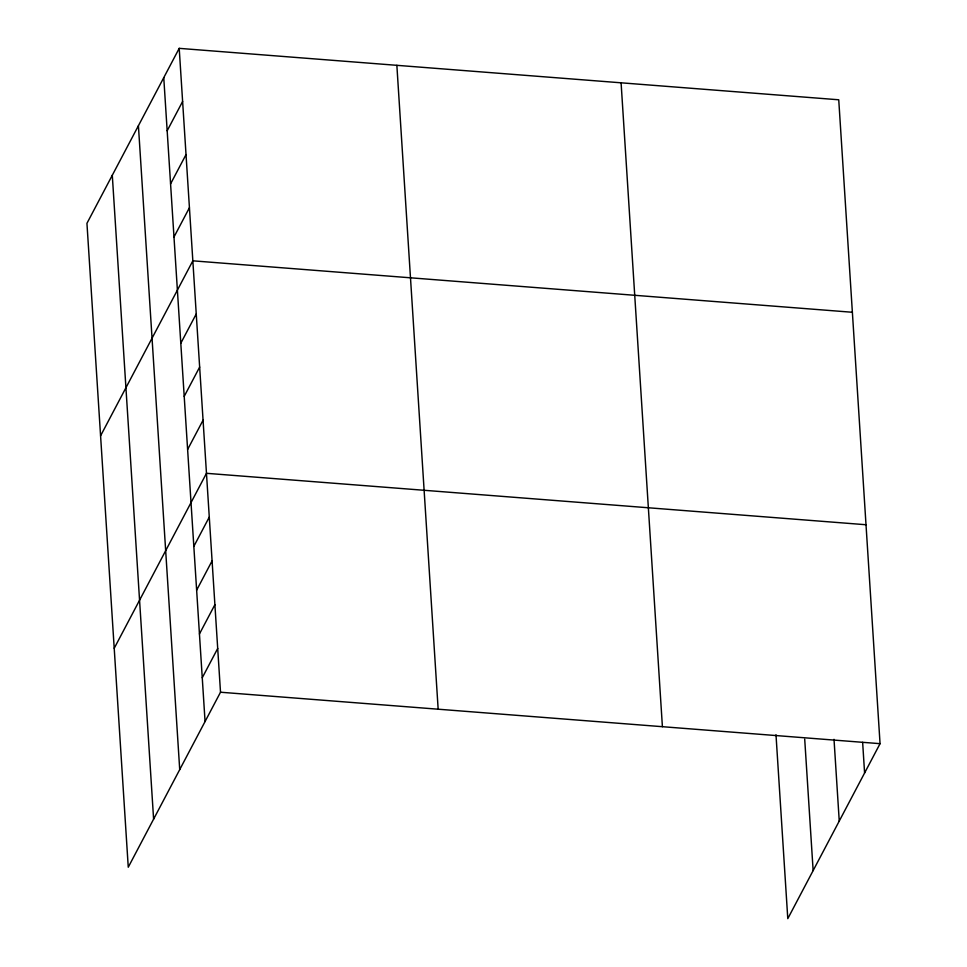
<?xml version="1.0" encoding="UTF-8"?>
<svg xmlns="http://www.w3.org/2000/svg" width="967" height="967" viewBox="0 0 967 967"><rect width="100%" height="100%" fill="white"/><g stroke="black" fill="none" stroke-linecap="round" stroke-linejoin="round"><path stroke-width="1.45" d="M179.209 48.35L86.945 223.329L128.26 867.218L220.512 692.227L179.209 48.35L838.74 99.782L880.055 743.671L787.791 918.65L775.993 734.763M167.17 130.775L182.618 101.475M170.567 183.899L186.027 154.587M173.975 237.012L189.435 207.712M100.58 435.815L192.844 260.824L852.374 312.268M180.793 343.261L196.253 313.949M184.201 396.373L199.661 367.073M187.61 449.498L203.07 420.186M114.215 648.289L206.467 473.31L866.009 524.743M193.823 546.403L209.283 517.091M196.639 590.184L212.087 560.872M199.444 633.965L214.904 604.665M202.26 677.746L217.708 648.446M220.512 692.227L880.055 743.671M862.637 742.33L864.595 772.971M834.013 739.32L839.247 821.043M804.713 739.223L813.138 870.578M621.092 82.811L662.407 726.688M396.857 65.321L438.16 709.198M163.761 77.662L205.064 721.539M138.414 125.734L179.717 769.611M112.293 175.257L153.608 819.134"/></g></svg>
